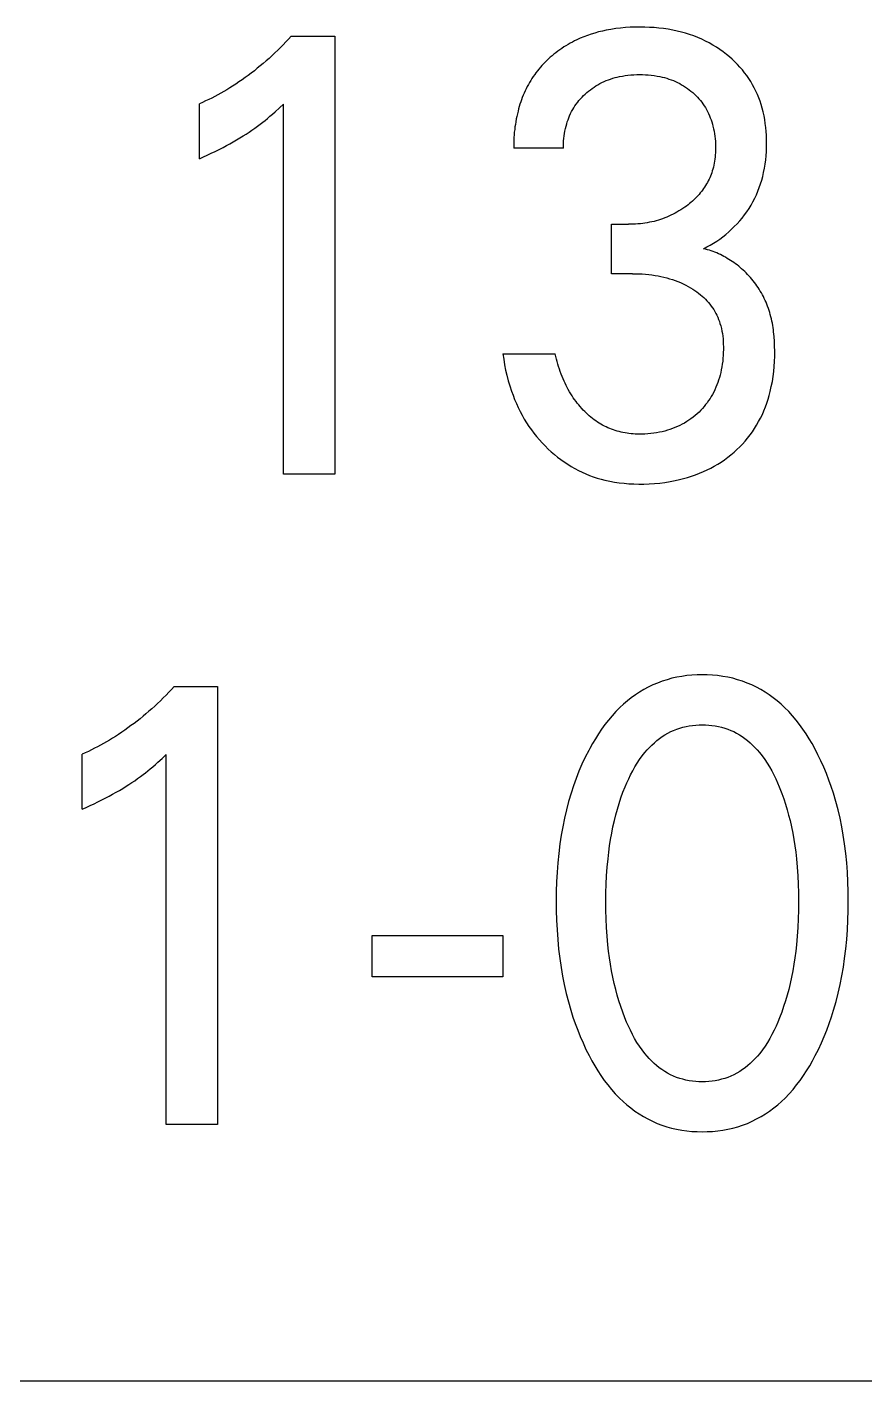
# Model space of a CAD drawing. Extents: x 10 to 622, y -523 to 292.
# Drawn here: x 280.578 to 281.233, y 101.769 to 102.827 of the extents above; entities that cross this region are included whole.
import ezdxf

# ---------------------------------------------------------------- set-up
doc = ezdxf.new("R2010")
doc.units = 0
doc.header["$LTSCALE"] = 5
doc.header["$MEASUREMENT"] = 0
doc.layers.get('0').update_dxf_attribs({"linetype": 'CONTINUOUS'})

msp = doc.modelspace()

# ---------------------------------------------------------------- linework, layer by layer
at = {"color": 7, "linetype": 'Continuous'}
for p, q in [((280.7848, 102.8201), (280.7827, 102.8178)), ((280.7848, 102.8201), (280.8188, 102.8201)), ((280.8188, 102.8201), (280.8188, 102.4778)), ((281.0134, 102.8196), (281.0106, 102.8184)), ((281.0163, 102.8206), (281.0134, 102.8196)), ((281.0191, 102.8216), (281.0163, 102.8206)), ((281.022, 102.8225), (281.0191, 102.8216)), ((281.0249, 102.8233), (281.022, 102.8225)), ((281.0279, 102.824), (281.0249, 102.8233)), ((281.0308, 102.8246), (281.0279, 102.824)), ((281.0346, 102.8253), (281.0308, 102.8246)), ((281.0383, 102.8259), (281.0346, 102.8253)), ((281.0421, 102.8264), (281.0383, 102.8259)), ((281.0459, 102.8267), (281.0421, 102.8264)), ((281.0497, 102.827), (281.0459, 102.8267)), ((281.0535, 102.8271), (281.0497, 102.827)), ((281.0573, 102.8271), (281.0535, 102.8271)), ((281.061, 102.8271), (281.0573, 102.8271)), ((281.0647, 102.8269), (281.061, 102.8271)), ((281.0684, 102.8267), (281.0647, 102.8269)), ((281.072, 102.8264), (281.0684, 102.8267)), ((281.0757, 102.826), (281.072, 102.8264)), ((281.0793, 102.8254), (281.0757, 102.826)), ((281.083, 102.8247), (281.0793, 102.8254)), ((281.0863, 102.824), (281.083, 102.8247)), ((281.0896, 102.8232), (281.0863, 102.824)), ((281.0928, 102.8223), (281.0896, 102.8232)), ((281.0961, 102.8213), (281.0928, 102.8223)), ((281.0993, 102.8202), (281.0961, 102.8213)), ((281.1024, 102.8189), (281.0993, 102.8202)), ((280.7742, 102.809), (280.772, 102.8069)), ((280.7764, 102.8112), (280.7742, 102.809)), ((280.7785, 102.8133), (280.7764, 102.8112)), ((280.7807, 102.8155), (280.7785, 102.8133)), ((280.7827, 102.8178), (280.7807, 102.8155)), ((280.9946, 102.8094), (280.9931, 102.8083)), ((280.9962, 102.8105), (280.9946, 102.8094)), ((280.9978, 102.8116), (280.9962, 102.8105)), ((280.9994, 102.8126), (280.9978, 102.8116)), ((281.0011, 102.8136), (280.9994, 102.8126)), ((281.0028, 102.8145), (281.0011, 102.8136)), ((281.0045, 102.8154), (281.0028, 102.8145)), ((281.0062, 102.8163), (281.0045, 102.8154)), ((281.0079, 102.8172), (281.0062, 102.8163)), ((281.0106, 102.8184), (281.0079, 102.8172)), ((281.1055, 102.8176), (281.1024, 102.8189)), ((281.1085, 102.8162), (281.1055, 102.8176)), ((281.1114, 102.8147), (281.1085, 102.8162)), ((281.1142, 102.8131), (281.1114, 102.8147)), ((281.117, 102.8114), (281.1142, 102.8131)), ((281.1198, 102.8096), (281.117, 102.8114)), ((281.1224, 102.8077), (281.1198, 102.8096)), ((280.7629, 102.7987), (280.7606, 102.7968)), ((280.7652, 102.8007), (280.7629, 102.7987)), ((280.7675, 102.8027), (280.7652, 102.8007)), ((280.7698, 102.8048), (280.7675, 102.8027)), ((280.772, 102.8069), (280.7698, 102.8048)), ((280.9819, 102.7984), (280.9807, 102.7971)), ((280.9832, 102.7997), (280.9819, 102.7984)), ((280.9845, 102.801), (280.9832, 102.7997)), ((280.9858, 102.8023), (280.9845, 102.801)), ((280.9872, 102.8035), (280.9858, 102.8023)), ((280.9886, 102.8047), (280.9872, 102.8035)), ((280.99, 102.8059), (280.9886, 102.8047)), ((280.9915, 102.8071), (280.99, 102.8059)), ((280.9931, 102.8083), (280.9915, 102.8071)), ((281.125, 102.8057), (281.1224, 102.8077)), ((281.1272, 102.8039), (281.125, 102.8057)), ((281.1294, 102.802), (281.1272, 102.8039)), ((281.1314, 102.8), (281.1294, 102.802)), ((281.1335, 102.798), (281.1314, 102.8)), ((281.1354, 102.7959), (281.1335, 102.798)), ((280.7488, 102.7877), (280.7464, 102.786)), ((280.7512, 102.7894), (280.7488, 102.7877)), ((280.7536, 102.7912), (280.7512, 102.7894)), ((280.756, 102.793), (280.7536, 102.7912)), ((280.7583, 102.7949), (280.756, 102.793)), ((280.7606, 102.7968), (280.7583, 102.7949)), ((280.9739, 102.7885), (280.9729, 102.787)), ((280.975, 102.79), (280.9739, 102.7885)), ((280.976, 102.7915), (280.975, 102.79)), ((280.9772, 102.7929), (280.976, 102.7915)), ((280.9783, 102.7943), (280.9772, 102.7929)), ((280.9795, 102.7957), (280.9783, 102.7943)), ((280.9807, 102.7971), (280.9795, 102.7957)), ((281.036, 102.7871), (281.0378, 102.7876)), ((281.0378, 102.7876), (281.0395, 102.7881)), ((281.0395, 102.7881), (281.0413, 102.7885)), ((281.0413, 102.7885), (281.0435, 102.7889)), ((281.0435, 102.7889), (281.0457, 102.7893)), ((281.0457, 102.7893), (281.0479, 102.7896)), ((281.0479, 102.7896), (281.0502, 102.7898)), ((281.0502, 102.7898), (281.0524, 102.7899)), ((281.0524, 102.7899), (281.0547, 102.79)), ((281.0547, 102.79), (281.0569, 102.7901)), ((281.0569, 102.7901), (281.0592, 102.79)), ((281.0592, 102.79), (281.0615, 102.7899)), ((281.0615, 102.7899), (281.0638, 102.7898)), ((281.0638, 102.7898), (281.0661, 102.7896)), ((281.0661, 102.7896), (281.0683, 102.7893)), ((281.0683, 102.7893), (281.0706, 102.7889)), ((281.0706, 102.7889), (281.0728, 102.7885)), ((281.0728, 102.7885), (281.0746, 102.7881)), ((281.0746, 102.7881), (281.0764, 102.7876)), ((281.0764, 102.7876), (281.0782, 102.7871)), ((281.1373, 102.7938), (281.1354, 102.7959)), ((281.139, 102.7915), (281.1373, 102.7938)), ((281.1407, 102.7893), (281.139, 102.7915)), ((281.1424, 102.7869), (281.1407, 102.7893)), ((280.7321, 102.7769), (280.7298, 102.7755)), ((280.7344, 102.7782), (280.7321, 102.7769)), ((280.7367, 102.7796), (280.7344, 102.7782)), ((280.739, 102.781), (280.7367, 102.7796)), ((280.7415, 102.7826), (280.739, 102.781)), ((280.7439, 102.7843), (280.7415, 102.7826)), ((280.7464, 102.786), (280.7439, 102.7843)), ((280.9675, 102.7773), (280.9668, 102.7756)), ((280.9683, 102.779), (280.9675, 102.7773)), ((280.9692, 102.7806), (280.9683, 102.779)), ((280.9701, 102.7823), (280.9692, 102.7806)), ((280.971, 102.7839), (280.9701, 102.7823)), ((280.9719, 102.7855), (280.971, 102.7839)), ((280.9729, 102.787), (280.9719, 102.7855)), ((281.0157, 102.7759), (281.0171, 102.777)), ((281.0171, 102.777), (281.0185, 102.7782)), ((281.0185, 102.7782), (281.0199, 102.7792)), ((281.0199, 102.7792), (281.0214, 102.7802)), ((281.0214, 102.7802), (281.0229, 102.7812)), ((281.0229, 102.7812), (281.0244, 102.7821)), ((281.0244, 102.7821), (281.026, 102.783)), ((281.026, 102.783), (281.0276, 102.7838)), ((281.0276, 102.7838), (281.0292, 102.7845)), ((281.0292, 102.7845), (281.0309, 102.7853)), ((281.0309, 102.7853), (281.0326, 102.7859)), ((281.0326, 102.7859), (281.0343, 102.7865)), ((281.0343, 102.7865), (281.036, 102.7871)), ((281.0782, 102.7871), (281.0799, 102.7865)), ((281.0799, 102.7865), (281.0817, 102.7859)), ((281.0817, 102.7859), (281.0834, 102.7853)), ((281.0834, 102.7853), (281.085, 102.7845)), ((281.085, 102.7845), (281.0867, 102.7838)), ((281.0867, 102.7838), (281.0883, 102.783)), ((281.0883, 102.783), (281.0898, 102.7821)), ((281.0898, 102.7821), (281.0914, 102.7812)), ((281.0914, 102.7812), (281.0929, 102.7802)), ((281.0929, 102.7802), (281.0943, 102.7792)), ((281.0943, 102.7792), (281.0957, 102.7782)), ((281.0957, 102.7782), (281.0971, 102.7771)), ((281.0971, 102.7771), (281.0985, 102.7759)), ((281.1439, 102.7845), (281.1424, 102.7869)), ((281.1453, 102.7821), (281.1439, 102.7845)), ((281.1466, 102.7796), (281.1453, 102.7821)), ((281.1479, 102.7771), (281.1466, 102.7796)), ((281.149, 102.7745), (281.1479, 102.7771)), ((280.7155, 102.7682), (280.7131, 102.7671)), ((280.7131, 102.7242), (280.7131, 102.7671)), ((280.7179, 102.7694), (280.7155, 102.7682)), ((280.7203, 102.7705), (280.7179, 102.7694)), ((280.7227, 102.7717), (280.7203, 102.7705)), ((280.7251, 102.773), (280.7227, 102.7717)), ((280.7275, 102.7742), (280.7251, 102.773)), ((280.7298, 102.7755), (280.7275, 102.7742)), ((280.7755, 102.7639), (280.7787, 102.7669)), ((280.7787, 102.4778), (280.7787, 102.7669)), ((280.9635, 102.7668), (280.9629, 102.765)), ((280.9641, 102.7686), (280.9635, 102.7668)), ((280.9647, 102.7704), (280.9641, 102.7686)), ((280.9653, 102.7721), (280.9647, 102.7704)), ((280.966, 102.7739), (280.9653, 102.7721)), ((280.9668, 102.7756), (280.966, 102.7739)), ((281.0065, 102.7656), (281.0075, 102.767)), ((281.0075, 102.767), (281.0086, 102.7684)), ((281.0086, 102.7684), (281.0096, 102.7697)), ((281.0096, 102.7697), (281.0108, 102.771)), ((281.0108, 102.771), (281.012, 102.7723)), ((281.012, 102.7723), (281.0132, 102.7736)), ((281.0132, 102.7736), (281.0144, 102.7747)), ((281.0144, 102.7747), (281.0157, 102.7759)), ((281.0985, 102.7759), (281.0998, 102.7748)), ((281.0998, 102.7748), (281.101, 102.7736)), ((281.101, 102.7736), (281.1022, 102.7723)), ((281.1022, 102.7723), (281.1033, 102.7711)), ((281.1033, 102.7711), (281.1045, 102.7698)), ((281.1045, 102.7698), (281.1055, 102.7684)), ((281.1055, 102.7684), (281.1065, 102.7671)), ((281.1065, 102.7671), (281.1075, 102.7656)), ((281.1501, 102.7719), (281.149, 102.7745)), ((281.1511, 102.7692), (281.1501, 102.7719)), ((281.152, 102.7665), (281.1511, 102.7692)), ((281.1528, 102.7638), (281.152, 102.7665)), ((280.7644, 102.7542), (280.7662, 102.7557)), ((280.7662, 102.7557), (280.7682, 102.7574)), ((280.7682, 102.7574), (280.7702, 102.7592)), ((280.7702, 102.7592), (280.7722, 102.7609)), ((280.7722, 102.7609), (280.7755, 102.7639)), ((280.961, 102.7573), (280.9606, 102.7553)), ((280.9615, 102.7594), (280.961, 102.7573)), ((280.962, 102.7614), (280.9615, 102.7594)), ((280.9624, 102.7632), (280.962, 102.7614)), ((280.9629, 102.765), (280.9624, 102.7632)), ((281.0011, 102.7547), (281.0017, 102.7563)), ((281.0017, 102.7563), (281.0023, 102.7579)), ((281.0023, 102.7579), (281.0031, 102.7595)), ((281.0031, 102.7595), (281.0039, 102.7611)), ((281.0039, 102.7611), (281.0047, 102.7626)), ((281.0047, 102.7626), (281.0056, 102.7641)), ((281.0056, 102.7641), (281.0065, 102.7656)), ((281.1075, 102.7656), (281.1084, 102.7642)), ((281.1084, 102.7642), (281.1093, 102.7627)), ((281.1093, 102.7627), (281.1101, 102.7611)), ((281.1101, 102.7611), (281.1109, 102.7595)), ((281.1109, 102.7595), (281.1116, 102.7579)), ((281.1116, 102.7579), (281.1122, 102.7563)), ((281.1122, 102.7563), (281.1128, 102.7546)), ((281.1535, 102.7608), (281.1528, 102.7638)), ((281.1542, 102.7578), (281.1535, 102.7608)), ((281.1548, 102.7548), (281.1542, 102.7578)), ((280.7518, 102.745), (280.7541, 102.7465)), ((280.7541, 102.7465), (280.7563, 102.7481)), ((280.7563, 102.7481), (280.7585, 102.7496)), ((280.7585, 102.7496), (280.7606, 102.7513)), ((280.7606, 102.7513), (280.7625, 102.7527)), ((280.7625, 102.7527), (280.7644, 102.7542)), ((280.9594, 102.747), (280.9591, 102.7449)), ((280.9596, 102.7491), (280.9594, 102.747)), ((280.9599, 102.7511), (280.9596, 102.7491)), ((280.9602, 102.7532), (280.9599, 102.7511)), ((280.9606, 102.7553), (280.9602, 102.7532)), ((280.9983, 102.744), (280.9986, 102.7459)), ((280.9986, 102.7459), (280.999, 102.7478)), ((280.999, 102.7478), (280.9995, 102.7497)), ((280.9995, 102.7497), (281, 102.7514)), ((281, 102.7514), (281.0005, 102.753)), ((281.0005, 102.753), (281.0011, 102.7547)), ((281.1128, 102.7546), (281.1134, 102.753)), ((281.1134, 102.753), (281.1139, 102.7513)), ((281.1139, 102.7513), (281.1143, 102.7496)), ((281.1143, 102.7496), (281.1148, 102.7476)), ((281.1148, 102.7476), (281.1152, 102.7457)), ((281.1152, 102.7457), (281.1155, 102.7438)), ((281.1552, 102.7518), (281.1548, 102.7548)), ((281.1556, 102.7487), (281.1552, 102.7518)), ((281.1559, 102.7456), (281.1556, 102.7487)), ((281.1561, 102.7426), (281.1559, 102.7456)), ((280.7342, 102.7345), (280.7368, 102.7359)), ((280.7368, 102.7359), (280.7395, 102.7374)), ((280.7395, 102.7374), (280.7421, 102.7389)), ((280.7421, 102.7389), (280.7447, 102.7405)), ((280.7447, 102.7405), (280.7473, 102.7421)), ((280.7473, 102.7421), (280.7496, 102.7435)), ((280.7496, 102.7435), (280.7518, 102.745)), ((280.9587, 102.7366), (280.9586, 102.7345)), ((280.9586, 102.7345), (280.9586, 102.7325)), ((280.9588, 102.7408), (280.9587, 102.7387)), ((280.9587, 102.7387), (280.9587, 102.7366)), ((280.959, 102.7428), (280.9588, 102.7408)), ((280.9591, 102.7449), (280.959, 102.7428)), ((280.9975, 102.7363), (280.9976, 102.7382)), ((280.9975, 102.7344), (280.9975, 102.7363)), ((280.9976, 102.7382), (280.9978, 102.7401)), ((280.9978, 102.7401), (280.998, 102.7421)), ((280.998, 102.7421), (280.9983, 102.744)), ((281.1155, 102.7438), (281.1158, 102.7418)), ((281.1158, 102.7418), (281.116, 102.7399)), ((281.116, 102.7399), (281.1162, 102.7379)), ((281.1162, 102.7379), (281.1163, 102.7359)), ((281.1163, 102.7359), (281.1163, 102.734)), ((281.1562, 102.7395), (281.1561, 102.7426)), ((281.1562, 102.7364), (281.1562, 102.7395)), ((281.1562, 102.7331), (281.1562, 102.7364)), ((280.7131, 102.7242), (280.7162, 102.7256)), ((280.7162, 102.7256), (280.7192, 102.727)), ((280.7192, 102.727), (280.7223, 102.7285)), ((280.7223, 102.7285), (280.7254, 102.73)), ((280.7254, 102.73), (280.7284, 102.7315)), ((280.7284, 102.7315), (280.7315, 102.733)), ((280.7315, 102.733), (280.7342, 102.7345)), ((280.9975, 102.7325), (280.9586, 102.7325)), ((280.9975, 102.7325), (280.9975, 102.7344)), ((281.1158, 102.724), (281.1156, 102.7224)), ((281.116, 102.7256), (281.1158, 102.724)), ((281.1161, 102.7272), (281.116, 102.7256)), ((281.1162, 102.7288), (281.1161, 102.7272)), ((281.1163, 102.7304), (281.1162, 102.7288)), ((281.1163, 102.734), (281.1163, 102.732)), ((281.1163, 102.732), (281.1163, 102.7304)), ((281.1555, 102.7233), (281.1558, 102.7265)), ((281.1558, 102.7265), (281.1561, 102.7298)), ((281.1561, 102.7298), (281.1562, 102.7331)), ((281.1134, 102.7133), (281.1129, 102.712)), ((281.1138, 102.7147), (281.1134, 102.7133)), ((281.1143, 102.7162), (281.1138, 102.7147)), ((281.1147, 102.7177), (281.1143, 102.7162)), ((281.115, 102.7193), (281.1147, 102.7177)), ((281.1153, 102.7209), (281.115, 102.7193)), ((281.1156, 102.7224), (281.1153, 102.7209)), ((281.1532, 102.7104), (281.1539, 102.7136)), ((281.1539, 102.7136), (281.1546, 102.7168)), ((281.1546, 102.7168), (281.1551, 102.72)), ((281.1551, 102.72), (281.1555, 102.7233)), ((281.1086, 102.7033), (281.1078, 102.7021)), ((281.1093, 102.7045), (281.1086, 102.7033)), ((281.11, 102.7057), (281.1093, 102.7045)), ((281.1106, 102.7069), (281.11, 102.7057)), ((281.1113, 102.7082), (281.1106, 102.7069)), ((281.1118, 102.7094), (281.1113, 102.7082)), ((281.1124, 102.7107), (281.1118, 102.7094)), ((281.1129, 102.712), (281.1124, 102.7107)), ((281.1505, 102.7017), (281.1515, 102.7045)), ((281.1515, 102.7045), (281.1524, 102.7074)), ((281.1524, 102.7074), (281.1532, 102.7104)), ((281.1004, 102.6931), (281.0993, 102.6921)), ((281.1014, 102.6942), (281.1004, 102.6931)), ((281.1025, 102.6952), (281.1014, 102.6942)), ((281.1034, 102.6963), (281.1025, 102.6952)), ((281.1044, 102.6975), (281.1034, 102.6963)), ((281.1053, 102.6986), (281.1044, 102.6975)), ((281.1062, 102.6998), (281.1053, 102.6986)), ((281.107, 102.7009), (281.1062, 102.6998)), ((281.1078, 102.7021), (281.107, 102.7009)), ((281.1455, 102.6906), (281.1469, 102.6933)), ((281.1469, 102.6933), (281.1482, 102.696)), ((281.1482, 102.696), (281.1494, 102.6988)), ((281.1494, 102.6988), (281.1505, 102.7017)), ((281.0847, 102.6817), (281.0831, 102.6809)), ((281.0862, 102.6825), (281.0847, 102.6817)), ((281.0877, 102.6834), (281.0862, 102.6825)), ((281.0892, 102.6843), (281.0877, 102.6834)), ((281.0907, 102.6853), (281.0892, 102.6843)), ((281.0922, 102.6863), (281.0907, 102.6853)), ((281.0936, 102.6873), (281.0922, 102.6863)), ((281.0948, 102.6882), (281.0936, 102.6873)), ((281.096, 102.6892), (281.0948, 102.6882)), ((281.0971, 102.6901), (281.096, 102.6892)), ((281.0982, 102.6911), (281.0971, 102.6901)), ((281.0993, 102.6921), (281.0982, 102.6911)), ((281.139, 102.6803), (281.1408, 102.6828)), ((281.1408, 102.6828), (281.1425, 102.6853)), ((281.1425, 102.6853), (281.1441, 102.6879)), ((281.1441, 102.6879), (281.1455, 102.6906)), ((281.035, 102.6344), (281.035, 102.673)), ((281.035, 102.673), (281.0484, 102.673)), ((281.0502, 102.673), (281.0484, 102.673)), ((281.0521, 102.673), (281.0502, 102.673)), ((281.0539, 102.6731), (281.0521, 102.673)), ((281.0557, 102.6733), (281.0539, 102.6731)), ((281.0576, 102.6734), (281.0557, 102.6733)), ((281.0594, 102.6737), (281.0576, 102.6734)), ((281.0612, 102.6739), (281.0594, 102.6737)), ((281.063, 102.6742), (281.0612, 102.6739)), ((281.0648, 102.6746), (281.063, 102.6742)), ((281.0666, 102.6749), (281.0648, 102.6746)), ((281.0683, 102.6753), (281.0666, 102.6749)), ((281.07, 102.6758), (281.0683, 102.6753)), ((281.0717, 102.6763), (281.07, 102.6758)), ((281.0733, 102.6768), (281.0717, 102.6763)), ((281.075, 102.6774), (281.0733, 102.6768)), ((281.0767, 102.678), (281.075, 102.6774)), ((281.0783, 102.6787), (281.0767, 102.678)), ((281.0799, 102.6794), (281.0783, 102.6787)), ((281.0815, 102.6801), (281.0799, 102.6794)), ((281.0831, 102.6809), (281.0815, 102.6801)), ((281.1288, 102.6691), (281.131, 102.6712)), ((281.131, 102.6712), (281.1331, 102.6733)), ((281.1331, 102.6733), (281.1352, 102.6756)), ((281.1352, 102.6756), (281.1371, 102.6779)), ((281.1371, 102.6779), (281.139, 102.6803)), ((281.1172, 102.6598), (281.1196, 102.6615)), ((281.1196, 102.6615), (281.122, 102.6633)), ((281.122, 102.6633), (281.1243, 102.6651)), ((281.1243, 102.6651), (281.1266, 102.667)), ((281.1266, 102.667), (281.1288, 102.6691)), ((281.107, 102.6539), (281.1096, 102.6553)), ((281.1085, 102.6536), (281.107, 102.6539)), ((281.11, 102.6531), (281.1085, 102.6536)), ((281.1096, 102.6553), (281.1122, 102.6567)), ((281.1115, 102.6527), (281.11, 102.6531)), ((281.1129, 102.6522), (281.1115, 102.6527)), ((281.1122, 102.6567), (281.1147, 102.6582)), ((281.1144, 102.6517), (281.1129, 102.6522)), ((281.1158, 102.6512), (281.1144, 102.6517)), ((281.1147, 102.6582), (281.1172, 102.6598)), ((281.1173, 102.6506), (281.1158, 102.6512)), ((281.1187, 102.65), (281.1173, 102.6506)), ((281.1201, 102.6493), (281.1187, 102.65)), ((281.1215, 102.6486), (281.1201, 102.6493)), ((281.1228, 102.6479), (281.1215, 102.6486)), ((281.1242, 102.6472), (281.1228, 102.6479)), ((281.1255, 102.6464), (281.1242, 102.6472)), ((281.1268, 102.6456), (281.1255, 102.6464)), ((281.1281, 102.6448), (281.1268, 102.6456)), ((281.1294, 102.6439), (281.1281, 102.6448)), ((281.1307, 102.6431), (281.1294, 102.6439)), ((281.1319, 102.6422), (281.1307, 102.6431)), ((281.1332, 102.6412), (281.1319, 102.6422)), ((281.1344, 102.6403), (281.1332, 102.6412)), ((281.1356, 102.6393), (281.1344, 102.6403)), ((281.1367, 102.6383), (281.1356, 102.6393)), ((281.0514, 102.6344), (281.035, 102.6344)), ((281.0514, 102.6344), (281.0539, 102.6344)), ((281.0539, 102.6344), (281.0565, 102.6343)), ((281.0565, 102.6343), (281.059, 102.6342)), ((281.059, 102.6342), (281.0615, 102.634)), ((281.0615, 102.634), (281.0641, 102.6337)), ((281.0641, 102.6337), (281.0666, 102.6334)), ((281.0666, 102.6334), (281.0691, 102.6331)), ((281.0691, 102.6331), (281.0714, 102.6327)), ((281.0714, 102.6327), (281.0737, 102.6322)), ((281.0737, 102.6322), (281.0759, 102.6317)), ((281.0759, 102.6317), (281.0782, 102.6311)), ((281.0782, 102.6311), (281.0804, 102.6305)), ((281.0804, 102.6305), (281.0827, 102.6298)), ((281.0827, 102.6298), (281.0849, 102.629)), ((281.0849, 102.629), (281.0869, 102.6282)), ((281.1379, 102.6372), (281.1367, 102.6383)), ((281.1391, 102.6361), (281.1379, 102.6372)), ((281.1402, 102.635), (281.1391, 102.6361)), ((281.1414, 102.6338), (281.1402, 102.635)), ((281.1425, 102.6326), (281.1414, 102.6338)), ((281.1436, 102.6313), (281.1425, 102.6326)), ((281.1447, 102.6301), (281.1436, 102.6313)), ((281.1457, 102.6288), (281.1447, 102.6301)), ((281.1467, 102.6275), (281.1457, 102.6288)), ((281.0869, 102.6282), (281.089, 102.6274)), ((281.089, 102.6274), (281.091, 102.6265)), ((281.091, 102.6265), (281.093, 102.6255)), ((281.093, 102.6255), (281.0949, 102.6245)), ((281.0949, 102.6245), (281.0968, 102.6234)), ((281.0968, 102.6234), (281.0987, 102.6222)), ((281.0987, 102.6222), (281.1002, 102.6212)), ((281.1002, 102.6212), (281.1016, 102.6202)), ((281.1016, 102.6202), (281.1031, 102.6192)), ((281.1031, 102.6192), (281.1045, 102.618)), ((281.1477, 102.6262), (281.1467, 102.6275)), ((281.1487, 102.6249), (281.1477, 102.6262)), ((281.1496, 102.6235), (281.1487, 102.6249)), ((281.1505, 102.6222), (281.1496, 102.6235)), ((281.1513, 102.6208), (281.1505, 102.6222)), ((281.1521, 102.6194), (281.1513, 102.6208)), ((281.1529, 102.6179), (281.1521, 102.6194)), ((281.1045, 102.618), (281.1058, 102.6169)), ((281.1058, 102.6169), (281.1071, 102.6157)), ((281.1071, 102.6157), (281.1084, 102.6145)), ((281.1084, 102.6145), (281.1096, 102.6132)), ((281.1096, 102.6132), (281.1108, 102.6119)), ((281.1108, 102.6119), (281.1119, 102.6105)), ((281.1119, 102.6105), (281.1129, 102.6091)), ((281.1129, 102.6091), (281.1139, 102.6078)), ((281.1139, 102.6078), (281.1149, 102.6063)), ((281.1537, 102.6165), (281.1529, 102.6179)), ((281.1544, 102.615), (281.1537, 102.6165)), ((281.1551, 102.6135), (281.1544, 102.615)), ((281.1558, 102.6121), (281.1551, 102.6135)), ((281.1564, 102.6106), (281.1558, 102.6121)), ((281.157, 102.609), (281.1564, 102.6106)), ((281.1576, 102.6073), (281.157, 102.609)), ((281.1149, 102.6063), (281.1157, 102.6049)), ((281.1157, 102.6049), (281.1166, 102.6034)), ((281.1166, 102.6034), (281.1173, 102.6019)), ((281.1173, 102.6019), (281.118, 102.6003)), ((281.118, 102.6003), (281.1187, 102.5987)), ((281.1187, 102.5987), (281.1193, 102.5971)), ((281.1193, 102.5971), (281.1198, 102.5955)), ((281.1582, 102.6057), (281.1576, 102.6073)), ((281.1587, 102.6041), (281.1582, 102.6057)), ((281.1591, 102.6024), (281.1587, 102.6041)), ((281.1596, 102.6008), (281.1591, 102.6024)), ((281.16, 102.5991), (281.1596, 102.6008)), ((281.1603, 102.5974), (281.16, 102.5991)), ((281.1607, 102.5957), (281.1603, 102.5974)), ((281.1198, 102.5955), (281.1204, 102.5936)), ((281.1204, 102.5936), (281.1209, 102.5916)), ((281.1209, 102.5916), (281.1213, 102.5896)), ((281.1213, 102.5896), (281.1217, 102.5876)), ((281.1217, 102.5876), (281.122, 102.5855)), ((281.161, 102.594), (281.1607, 102.5957)), ((281.1613, 102.5923), (281.161, 102.594)), ((281.1615, 102.5906), (281.1613, 102.5923)), ((281.1617, 102.5889), (281.1615, 102.5906)), ((281.1621, 102.5852), (281.1617, 102.5889)), ((281.122, 102.5855), (281.1222, 102.5835)), ((281.1222, 102.5835), (281.1223, 102.5814)), ((281.1223, 102.5814), (281.1224, 102.5794)), ((281.1224, 102.5794), (281.1225, 102.5773)), ((281.1225, 102.5773), (281.1225, 102.5751)), ((281.1624, 102.5814), (281.1621, 102.5852)), ((281.1625, 102.5777), (281.1624, 102.5814)), ((281.1626, 102.5739), (281.1625, 102.5777)), ((280.9501, 102.5717), (280.9508, 102.5675)), ((280.9501, 102.5717), (280.9911, 102.5717)), ((280.9508, 102.5675), (280.9515, 102.5633)), ((280.9916, 102.5697), (280.9911, 102.5717)), ((280.9921, 102.5677), (280.9916, 102.5697)), ((280.9926, 102.5657), (280.9921, 102.5677)), ((280.9931, 102.5638), (280.9926, 102.5657)), ((281.1219, 102.566), (281.1216, 102.5638)), ((281.1221, 102.5683), (281.1219, 102.566)), ((281.1223, 102.5705), (281.1221, 102.5683)), ((281.1224, 102.5728), (281.1223, 102.5705)), ((281.1225, 102.5751), (281.1224, 102.5728)), ((281.1622, 102.5619), (281.1624, 102.5659)), ((281.1624, 102.5659), (281.1626, 102.5699)), ((281.1626, 102.5699), (281.1626, 102.5739)), ((280.9515, 102.5633), (280.9523, 102.5591)), ((280.9523, 102.5591), (280.9533, 102.555)), ((280.9533, 102.555), (280.9544, 102.5508)), ((280.9937, 102.5618), (280.9931, 102.5638)), ((280.9944, 102.5598), (280.9937, 102.5618)), ((280.995, 102.5579), (280.9944, 102.5598)), ((280.9958, 102.5559), (280.995, 102.5579)), ((280.9965, 102.554), (280.9958, 102.5559)), ((281.1199, 102.5552), (281.1193, 102.5532)), ((281.1204, 102.5571), (281.1199, 102.5552)), ((281.1208, 102.5593), (281.1204, 102.5571)), ((281.1213, 102.5616), (281.1208, 102.5593)), ((281.1216, 102.5638), (281.1213, 102.5616)), ((281.1613, 102.554), (281.1618, 102.558)), ((281.1618, 102.558), (281.1622, 102.5619)), ((280.9544, 102.5508), (280.9556, 102.5467)), ((280.9556, 102.5467), (280.9569, 102.5426)), ((280.9972, 102.5523), (280.9965, 102.554)), ((280.998, 102.5505), (280.9972, 102.5523)), ((280.9988, 102.5488), (280.998, 102.5505)), ((280.9996, 102.5471), (280.9988, 102.5488)), ((281.0004, 102.5455), (280.9996, 102.5471)), ((281.0013, 102.5438), (281.0004, 102.5455)), ((281.1166, 102.5456), (281.1158, 102.5437)), ((281.1174, 102.5475), (281.1166, 102.5456)), ((281.1181, 102.5494), (281.1174, 102.5475)), ((281.1187, 102.5513), (281.1181, 102.5494)), ((281.1193, 102.5532), (281.1187, 102.5513)), ((281.1591, 102.5424), (281.1599, 102.5462)), ((281.1599, 102.5462), (281.1607, 102.5501)), ((281.1607, 102.5501), (281.1613, 102.554)), ((280.9569, 102.5426), (280.9581, 102.5394)), ((280.9581, 102.5394), (280.9593, 102.5362)), ((280.9593, 102.5362), (280.9607, 102.533)), ((281.0022, 102.5422), (281.0013, 102.5438)), ((281.0032, 102.5406), (281.0022, 102.5422)), ((281.0042, 102.539), (281.0032, 102.5406)), ((281.0052, 102.5375), (281.0042, 102.539)), ((281.0062, 102.536), (281.0052, 102.5375)), ((281.0073, 102.5346), (281.0062, 102.536)), ((281.0083, 102.5332), (281.0073, 102.5346)), ((281.1098, 102.5336), (281.1086, 102.5321)), ((281.1109, 102.5352), (281.1098, 102.5336)), ((281.112, 102.5368), (281.1109, 102.5352)), ((281.113, 102.5385), (281.112, 102.5368)), ((281.114, 102.5401), (281.113, 102.5385)), ((281.1149, 102.5419), (281.114, 102.5401)), ((281.1158, 102.5437), (281.1149, 102.5419)), ((281.1564, 102.5332), (281.1574, 102.5363)), ((281.1574, 102.5363), (281.1583, 102.5393)), ((281.1583, 102.5393), (281.1591, 102.5424)), ((280.9607, 102.533), (280.9621, 102.5299)), ((280.9621, 102.5299), (280.9636, 102.5268)), ((280.9636, 102.5268), (280.9652, 102.5238)), ((280.9652, 102.5238), (280.9669, 102.5208)), ((281.0095, 102.5318), (281.0083, 102.5332)), ((281.0106, 102.5305), (281.0095, 102.5318)), ((281.0118, 102.5291), (281.0106, 102.5305)), ((281.013, 102.5278), (281.0118, 102.5291)), ((281.0142, 102.5266), (281.013, 102.5278)), ((281.0154, 102.5255), (281.0142, 102.5266)), ((281.0165, 102.5244), (281.0154, 102.5255)), ((281.0177, 102.5233), (281.0165, 102.5244)), ((281.019, 102.5223), (281.0177, 102.5233)), ((281.1004, 102.5236), (281.0988, 102.5223)), ((281.1019, 102.5249), (281.1004, 102.5236)), ((281.1034, 102.5263), (281.1019, 102.5249)), ((281.1048, 102.5277), (281.1034, 102.5263)), ((281.1061, 102.5291), (281.1048, 102.5277)), ((281.1074, 102.5306), (281.1061, 102.5291)), ((281.1086, 102.5321), (281.1074, 102.5306)), ((281.1515, 102.5216), (281.1529, 102.5244)), ((281.1529, 102.5244), (281.1541, 102.5273)), ((281.1541, 102.5273), (281.1553, 102.5303)), ((281.1553, 102.5303), (281.1564, 102.5332)), ((280.9669, 102.5208), (280.9687, 102.5179)), ((280.9687, 102.5179), (280.9705, 102.5151)), ((280.9705, 102.5151), (280.9725, 102.5124)), ((280.9725, 102.5124), (280.9744, 102.5097)), ((281.0202, 102.5213), (281.019, 102.5223)), ((281.0215, 102.5203), (281.0202, 102.5213)), ((281.0228, 102.5194), (281.0215, 102.5203)), ((281.0241, 102.5185), (281.0228, 102.5194)), ((281.0254, 102.5176), (281.0241, 102.5185)), ((281.0268, 102.5168), (281.0254, 102.5176)), ((281.0281, 102.5161), (281.0268, 102.5168)), ((281.0295, 102.5153), (281.0281, 102.5161)), ((281.0309, 102.5147), (281.0295, 102.5153)), ((281.0322, 102.514), (281.0309, 102.5147)), ((281.0337, 102.5134), (281.0322, 102.514)), ((281.0351, 102.5128), (281.0337, 102.5134)), ((281.0365, 102.5123), (281.0351, 102.5128)), ((281.038, 102.5118), (281.0365, 102.5123)), ((281.0807, 102.5126), (281.0787, 102.512)), ((281.0827, 102.5133), (281.0807, 102.5126)), ((281.0846, 102.5141), (281.0827, 102.5133)), ((281.0865, 102.5149), (281.0846, 102.5141)), ((281.0884, 102.5158), (281.0865, 102.5149)), ((281.0903, 102.5167), (281.0884, 102.5158)), ((281.092, 102.5177), (281.0903, 102.5167)), ((281.0938, 102.5188), (281.092, 102.5177)), ((281.0955, 102.5199), (281.0938, 102.5188)), ((281.0971, 102.5211), (281.0955, 102.5199)), ((281.0988, 102.5223), (281.0971, 102.5211)), ((281.1451, 102.5108), (281.1468, 102.5134)), ((281.1468, 102.5134), (281.1484, 102.516)), ((281.1484, 102.516), (281.15, 102.5188)), ((281.15, 102.5188), (281.1515, 102.5216)), ((280.9744, 102.5097), (280.9765, 102.5071)), ((280.9765, 102.5071), (280.9787, 102.5046)), ((280.9787, 102.5046), (280.9809, 102.5021)), ((280.9809, 102.5021), (280.9832, 102.4998)), ((281.0395, 102.5114), (281.038, 102.5118)), ((281.0409, 102.511), (281.0395, 102.5114)), ((281.0425, 102.5106), (281.0409, 102.511)), ((281.044, 102.5103), (281.0425, 102.5106)), ((281.0456, 102.51), (281.044, 102.5103)), ((281.0472, 102.5097), (281.0456, 102.51)), ((281.0487, 102.5095), (281.0472, 102.5097)), ((281.0503, 102.5093), (281.0487, 102.5095)), ((281.0519, 102.5092), (281.0503, 102.5093)), ((281.0535, 102.5091), (281.0519, 102.5092)), ((281.0551, 102.509), (281.0535, 102.5091)), ((281.0567, 102.509), (281.0551, 102.509)), ((281.059, 102.509), (281.0567, 102.509)), ((281.0612, 102.5091), (281.059, 102.509)), ((281.0635, 102.5092), (281.0612, 102.5091)), ((281.0658, 102.5094), (281.0635, 102.5092)), ((281.068, 102.5097), (281.0658, 102.5094)), ((281.0703, 102.5101), (281.068, 102.5097)), ((281.0725, 102.5105), (281.0703, 102.5101)), ((281.0747, 102.5109), (281.0725, 102.5105)), ((281.0767, 102.5114), (281.0747, 102.5109)), ((281.0787, 102.512), (281.0767, 102.5114)), ((281.1374, 102.5013), (281.1394, 102.5036)), ((281.1394, 102.5036), (281.1414, 102.5059)), ((281.1414, 102.5059), (281.1433, 102.5084)), ((281.1433, 102.5084), (281.1451, 102.5108)), ((280.9832, 102.4998), (280.9856, 102.4974)), ((280.9856, 102.4974), (280.988, 102.4952)), ((280.988, 102.4952), (280.9904, 102.4931)), ((280.9904, 102.4931), (280.9929, 102.4911)), ((281.1259, 102.4909), (281.1283, 102.4928)), ((281.1283, 102.4928), (281.1308, 102.4949)), ((281.1308, 102.4949), (281.133, 102.4969)), ((281.133, 102.4969), (281.1352, 102.4991)), ((281.1352, 102.4991), (281.1374, 102.5013)), ((280.9929, 102.4911), (280.9955, 102.4891)), ((280.9955, 102.4891), (280.9981, 102.4873)), ((280.9981, 102.4873), (281.0008, 102.4855)), ((281.0008, 102.4855), (281.0036, 102.4838)), ((281.0036, 102.4838), (281.0064, 102.4822)), ((281.0064, 102.4822), (281.0092, 102.4807)), ((281.0092, 102.4807), (281.012, 102.4793)), ((281.1068, 102.4797), (281.1097, 102.481)), ((281.1097, 102.481), (281.1126, 102.4825)), ((281.1126, 102.4825), (281.1153, 102.484)), ((281.1153, 102.484), (281.1181, 102.4856)), ((281.1181, 102.4856), (281.1207, 102.4872)), ((281.1207, 102.4872), (281.1233, 102.489)), ((281.1233, 102.489), (281.1259, 102.4909)), ((280.8188, 102.4778), (280.7787, 102.4778)), ((281.012, 102.4793), (281.0149, 102.478)), ((281.0149, 102.478), (281.0178, 102.4768)), ((281.0178, 102.4768), (281.0208, 102.4757)), ((281.0208, 102.4757), (281.0238, 102.4747)), ((281.0238, 102.4747), (281.0269, 102.4738)), ((281.0269, 102.4738), (281.0299, 102.473)), ((281.0299, 102.473), (281.0336, 102.4722)), ((281.0336, 102.4722), (281.0374, 102.4715)), ((281.0374, 102.4715), (281.0411, 102.471)), ((281.0411, 102.471), (281.0449, 102.4706)), ((281.0449, 102.4706), (281.0487, 102.4703)), ((281.0487, 102.4703), (281.0525, 102.4701)), ((281.0525, 102.4701), (281.0563, 102.47)), ((281.0563, 102.47), (281.0604, 102.47)), ((281.0604, 102.47), (281.0645, 102.4702)), ((281.0645, 102.4702), (281.0686, 102.4704)), ((281.0686, 102.4704), (281.0727, 102.4708)), ((281.0727, 102.4708), (281.0768, 102.4713)), ((281.0768, 102.4713), (281.0809, 102.472)), ((281.0809, 102.472), (281.0849, 102.4727)), ((281.0849, 102.4727), (281.0881, 102.4735)), ((281.0881, 102.4735), (281.0913, 102.4743)), ((281.0913, 102.4743), (281.0945, 102.4752)), ((281.0945, 102.4752), (281.0976, 102.4761)), ((281.0976, 102.4761), (281.1007, 102.4772)), ((281.1007, 102.4772), (281.1037, 102.4784)), ((281.1037, 102.4784), (281.1068, 102.4797)), ((280.6932, 102.3118), (280.6912, 102.3095)), ((280.6932, 102.3118), (280.7272, 102.3118)), ((280.7272, 102.3118), (280.7272, 101.9695)), ((281.0638, 102.3113), (281.0603, 102.3094)), ((281.0673, 102.313), (281.0638, 102.3113)), ((281.0709, 102.3145), (281.0673, 102.313)), ((281.0746, 102.3159), (281.0709, 102.3145)), ((281.0784, 102.3171), (281.0746, 102.3159)), ((281.0822, 102.3182), (281.0784, 102.3171)), ((281.0861, 102.319), (281.0822, 102.3182)), ((281.09, 102.3197), (281.0861, 102.319)), ((281.094, 102.3203), (281.09, 102.3197)), ((281.0979, 102.3206), (281.094, 102.3203)), ((281.1019, 102.3209), (281.0979, 102.3206)), ((281.1059, 102.3209), (281.1019, 102.3209)), ((281.1099, 102.3209), (281.1059, 102.3209)), ((281.1139, 102.3206), (281.1099, 102.3209)), ((281.1179, 102.3203), (281.1139, 102.3206)), ((281.1219, 102.3197), (281.1179, 102.3203)), ((281.1258, 102.319), (281.1219, 102.3197)), ((281.1297, 102.3182), (281.1258, 102.319)), ((281.1335, 102.3171), (281.1297, 102.3182)), ((281.1373, 102.3159), (281.1335, 102.3171)), ((281.141, 102.3145), (281.1373, 102.3159)), ((281.1446, 102.313), (281.141, 102.3145)), ((281.1482, 102.3113), (281.1446, 102.313)), ((281.1516, 102.3094), (281.1482, 102.3113)), ((280.6826, 102.3007), (280.6804, 102.2986)), ((280.6848, 102.3029), (280.6826, 102.3007)), ((280.687, 102.3051), (280.6848, 102.3029)), ((280.6891, 102.3073), (280.687, 102.3051)), ((280.6912, 102.3095), (280.6891, 102.3073)), ((281.0505, 102.303), (281.0474, 102.3005)), ((281.0537, 102.3053), (281.0505, 102.303)), ((281.057, 102.3074), (281.0537, 102.3053)), ((281.0603, 102.3094), (281.057, 102.3074)), ((281.155, 102.3074), (281.1516, 102.3094)), ((281.1582, 102.3053), (281.155, 102.3074)), ((281.1614, 102.303), (281.1582, 102.3053)), ((281.1645, 102.3005), (281.1614, 102.303)), ((280.6713, 102.2904), (280.669, 102.2885)), ((280.6736, 102.2924), (280.6713, 102.2904)), ((280.6759, 102.2944), (280.6736, 102.2924)), ((280.6782, 102.2965), (280.6759, 102.2944)), ((280.6804, 102.2986), (280.6782, 102.2965)), ((281.0384, 102.2922), (281.0355, 102.2889)), ((281.0416, 102.2953), (281.0384, 102.2922)), ((281.0444, 102.298), (281.0416, 102.2953)), ((281.0474, 102.3005), (281.0444, 102.298)), ((281.1675, 102.298), (281.1645, 102.3005)), ((281.1703, 102.2953), (281.1675, 102.298)), ((281.1735, 102.2922), (281.1703, 102.2953)), ((281.1764, 102.2889), (281.1735, 102.2922)), ((280.6596, 102.2812), (280.6572, 102.2794)), ((280.662, 102.2829), (280.6596, 102.2812)), ((280.6644, 102.2848), (280.662, 102.2829)), ((280.6667, 102.2866), (280.6644, 102.2848)), ((280.669, 102.2885), (280.6667, 102.2866)), ((281.0299, 102.2821), (281.0273, 102.2785)), ((281.0326, 102.2855), (281.0299, 102.2821)), ((281.0355, 102.2889), (281.0326, 102.2855)), ((281.0884, 102.2793), (281.0908, 102.28)), ((281.0908, 102.28), (281.0933, 102.2806)), ((281.0933, 102.2806), (281.0958, 102.2811)), ((281.0958, 102.2811), (281.0983, 102.2814)), ((281.0983, 102.2814), (281.1008, 102.2817)), ((281.1008, 102.2817), (281.1034, 102.2818)), ((281.1034, 102.2818), (281.1059, 102.2819)), ((281.1059, 102.2819), (281.1085, 102.2818)), ((281.1085, 102.2818), (281.111, 102.2817)), ((281.111, 102.2817), (281.1135, 102.2814)), ((281.1135, 102.2814), (281.1161, 102.2811)), ((281.1161, 102.2811), (281.1186, 102.2806)), ((281.1186, 102.2806), (281.121, 102.28)), ((281.121, 102.28), (281.1235, 102.2793)), ((281.1793, 102.2855), (281.1764, 102.2889)), ((281.182, 102.2821), (281.1793, 102.2855)), ((281.1846, 102.2785), (281.182, 102.2821)), ((280.6428, 102.2699), (280.6405, 102.2686)), ((280.6451, 102.2713), (280.6428, 102.2699)), ((280.6474, 102.2728), (280.6451, 102.2713)), ((280.6499, 102.2744), (280.6474, 102.2728)), ((280.6524, 102.276), (280.6499, 102.2744)), ((280.6548, 102.2777), (280.6524, 102.276)), ((280.6572, 102.2794), (280.6548, 102.2777)), ((281.0224, 102.271), (281.0202, 102.2672)), ((281.0248, 102.2748), (281.0224, 102.271)), ((281.0273, 102.2785), (281.0248, 102.2748)), ((281.0685, 102.2678), (281.0705, 102.2695)), ((281.0705, 102.2695), (281.0725, 102.2711)), ((281.0725, 102.2711), (281.0746, 102.2726)), ((281.0746, 102.2726), (281.0768, 102.274)), ((281.0768, 102.274), (281.079, 102.2753)), ((281.079, 102.2753), (281.0813, 102.2765)), ((281.0813, 102.2765), (281.0836, 102.2775)), ((281.0836, 102.2775), (281.086, 102.2785)), ((281.086, 102.2785), (281.0884, 102.2793)), ((281.1235, 102.2793), (281.1259, 102.2785)), ((281.1259, 102.2785), (281.1282, 102.2775)), ((281.1282, 102.2775), (281.1305, 102.2765)), ((281.1305, 102.2765), (281.1328, 102.2753)), ((281.1328, 102.2753), (281.135, 102.274)), ((281.135, 102.274), (281.1372, 102.2726)), ((281.1372, 102.2726), (281.1393, 102.2711)), ((281.1393, 102.2711), (281.1414, 102.2695)), ((281.1414, 102.2695), (281.1433, 102.2678)), ((281.1871, 102.2748), (281.1846, 102.2785)), ((281.1894, 102.271), (281.1871, 102.2748)), ((281.1917, 102.2672), (281.1894, 102.271)), ((280.6239, 102.26), (280.6215, 102.2588)), ((280.6215, 102.2159), (280.6215, 102.2588)), ((280.6264, 102.2611), (280.6239, 102.26)), ((280.6288, 102.2623), (280.6264, 102.2611)), ((280.6311, 102.2635), (280.6288, 102.2623)), ((280.6335, 102.2647), (280.6311, 102.2635)), ((280.6359, 102.266), (280.6335, 102.2647)), ((280.6382, 102.2673), (280.6359, 102.266)), ((280.6405, 102.2686), (280.6382, 102.2673)), ((280.6839, 102.2556), (280.6871, 102.2586)), ((280.6871, 101.9695), (280.6871, 102.2586)), ((281.0172, 102.2619), (281.0145, 102.2565)), ((281.018, 102.2634), (281.0172, 102.2619)), ((281.0202, 102.2672), (281.018, 102.2634)), ((281.0591, 102.2576), (281.0612, 102.2603)), ((281.0612, 102.2603), (281.0629, 102.2623)), ((281.0629, 102.2623), (281.0647, 102.2642)), ((281.0647, 102.2642), (281.0666, 102.266)), ((281.0666, 102.266), (281.0685, 102.2678)), ((281.1433, 102.2678), (281.1453, 102.266)), ((281.1453, 102.266), (281.1471, 102.2642)), ((281.1471, 102.2642), (281.1489, 102.2623)), ((281.1489, 102.2623), (281.1506, 102.2603)), ((281.1506, 102.2603), (281.1527, 102.2576)), ((281.1938, 102.2634), (281.1917, 102.2672)), ((281.1963, 102.2585), (281.1938, 102.2634)), ((281.1987, 102.2537), (281.1963, 102.2585)), ((280.6746, 102.2474), (280.6767, 102.2491)), ((280.6767, 102.2491), (280.6787, 102.2509)), ((280.6787, 102.2509), (280.6806, 102.2526)), ((280.6806, 102.2526), (280.6839, 102.2556)), ((281.0119, 102.251), (281.0096, 102.2455)), ((281.0145, 102.2565), (281.0119, 102.251)), ((281.0516, 102.2459), (281.0533, 102.2489)), ((281.0533, 102.2489), (281.0551, 102.2519)), ((281.0551, 102.2519), (281.057, 102.2548)), ((281.057, 102.2548), (281.0591, 102.2576)), ((281.1527, 102.2576), (281.1548, 102.2548)), ((281.1548, 102.2548), (281.1567, 102.2519)), ((281.1567, 102.2519), (281.1585, 102.2489)), ((281.1585, 102.2489), (281.1602, 102.2459)), ((281.2009, 102.2487), (281.1987, 102.2537)), ((281.203, 102.2437), (281.2009, 102.2487)), ((280.6603, 102.2367), (280.6625, 102.2382)), ((280.6625, 102.2382), (280.6647, 102.2398)), ((280.6647, 102.2398), (280.6669, 102.2414)), ((280.6669, 102.2414), (280.669, 102.243)), ((280.669, 102.243), (280.6709, 102.2444)), ((280.6709, 102.2444), (280.6728, 102.2459)), ((280.6728, 102.2459), (280.6746, 102.2474)), ((281.0074, 102.2399), (281.0053, 102.2342)), ((281.0096, 102.2455), (281.0074, 102.2399)), ((281.047, 102.2365), (281.0485, 102.2397)), ((281.0485, 102.2397), (281.05, 102.2428)), ((281.05, 102.2428), (281.0516, 102.2459)), ((281.1602, 102.2459), (281.1618, 102.2428)), ((281.1618, 102.2428), (281.1633, 102.2397)), ((281.1633, 102.2397), (281.1648, 102.2365)), ((281.2049, 102.2387), (281.203, 102.2437)), ((281.2067, 102.2336), (281.2049, 102.2387)), ((280.6426, 102.2262), (280.6452, 102.2276)), ((280.6452, 102.2276), (280.6479, 102.2291)), ((280.6479, 102.2291), (280.6505, 102.2306)), ((280.6505, 102.2306), (280.6531, 102.2322)), ((280.6531, 102.2322), (280.6557, 102.2338)), ((280.6557, 102.2338), (280.658, 102.2352)), ((280.658, 102.2352), (280.6603, 102.2367)), ((281.0034, 102.2284), (281.0015, 102.2219)), ((281.0053, 102.2342), (281.0034, 102.2284)), ((281.0424, 102.2247), (281.044, 102.2291)), ((281.044, 102.2291), (281.0457, 102.2333)), ((281.0457, 102.2333), (281.047, 102.2365)), ((281.1648, 102.2365), (281.1661, 102.2333)), ((281.1661, 102.2333), (281.1666, 102.2322)), ((281.1666, 102.2322), (281.1682, 102.2281)), ((281.1682, 102.2281), (281.1696, 102.2239)), ((281.2084, 102.2284), (281.2067, 102.2336)), ((281.2103, 102.2219), (281.2084, 102.2284)), ((280.6215, 102.2159), (280.6246, 102.2173)), ((280.6246, 102.2173), (280.6277, 102.2188)), ((280.6277, 102.2188), (280.6307, 102.2202)), ((280.6307, 102.2202), (280.6338, 102.2217)), ((280.6338, 102.2217), (280.6369, 102.2232)), ((280.6369, 102.2232), (280.6399, 102.2248)), ((280.6399, 102.2248), (280.6426, 102.2262)), ((281.0015, 102.2219), (280.9998, 102.2154)), ((281.0397, 102.2159), (281.041, 102.2203)), ((281.041, 102.2203), (281.0424, 102.2247)), ((281.1696, 102.2239), (281.171, 102.2198)), ((281.171, 102.2198), (281.1723, 102.2155)), ((281.212, 102.2154), (281.2103, 102.2219)), ((280.9982, 102.2088), (280.9969, 102.2021)), ((280.9998, 102.2154), (280.9982, 102.2088)), ((281.0362, 102.2021), (281.0373, 102.207)), ((281.0373, 102.207), (281.0384, 102.2115)), ((281.0384, 102.2115), (281.0397, 102.2159)), ((281.1723, 102.2155), (281.1734, 102.2113)), ((281.1734, 102.2113), (281.1745, 102.207)), ((281.1745, 102.207), (281.1756, 102.2021)), ((281.2136, 102.2088), (281.212, 102.2154)), ((281.2149, 102.2021), (281.2136, 102.2088)), ((280.9957, 102.1955), (280.9947, 102.1888)), ((280.9969, 102.2021), (280.9957, 102.1955)), ((281.0343, 102.1922), (281.0352, 102.1972)), ((281.0352, 102.1972), (281.0362, 102.2021)), ((281.1756, 102.2021), (281.1766, 102.1972)), ((281.1766, 102.1972), (281.1775, 102.1922)), ((281.2161, 102.1955), (281.2149, 102.2021)), ((281.2171, 102.1888), (281.2161, 102.1955)), ((280.9947, 102.1888), (280.9938, 102.1814)), ((281.0329, 102.1822), (281.0335, 102.1872)), ((281.0335, 102.1872), (281.0343, 102.1922)), ((281.1775, 102.1922), (281.1783, 102.1872)), ((281.1783, 102.1872), (281.179, 102.1822)), ((281.2181, 102.1814), (281.2171, 102.1888)), ((280.993, 102.174), (280.9925, 102.1666)), ((280.9938, 102.1814), (280.993, 102.174)), ((281.0316, 102.1705), (281.0323, 102.1772)), ((281.0323, 102.1772), (281.0329, 102.1822)), ((281.179, 102.1822), (281.1796, 102.1772)), ((281.1796, 102.1772), (281.1802, 102.1705)), ((281.2188, 102.174), (281.2181, 102.1814)), ((281.2193, 102.1666), (281.2188, 102.174)), ((280.9925, 102.1666), (280.9921, 102.1592)), ((281.0308, 102.1572), (281.0312, 102.1639)), ((281.0312, 102.1639), (281.0316, 102.1705)), ((281.1802, 102.1705), (281.1806, 102.1639)), ((281.1806, 102.1639), (281.181, 102.1572)), ((281.2197, 102.1592), (281.2193, 102.1666)), ((280.9921, 102.1592), (280.9919, 102.1517)), ((281.0307, 102.1505), (281.0308, 102.1572)), ((281.181, 102.1572), (281.1812, 102.1505)), ((281.22, 102.1517), (281.2197, 102.1592)), ((280.9919, 102.1517), (280.9918, 102.1443)), ((280.9918, 102.1443), (280.9918, 102.1367)), ((281.0306, 102.1438), (281.0307, 102.1505)), ((281.0307, 102.137), (281.0306, 102.1438)), ((281.1812, 102.1505), (281.1812, 102.1438)), ((281.1812, 102.1438), (281.1812, 102.137)), ((281.22, 102.1443), (281.22, 102.1517)), ((281.22, 102.1368), (281.22, 102.1443)), ((280.9918, 102.1367), (280.9921, 102.1292)), ((281.0308, 102.1303), (281.0307, 102.137)), ((281.1812, 102.137), (281.181, 102.1303)), ((281.2198, 102.1292), (281.22, 102.1368)), ((280.9921, 102.1292), (280.9925, 102.1217)), ((280.9925, 102.1217), (280.993, 102.1141)), ((281.0312, 102.1235), (281.0308, 102.1303)), ((281.0316, 102.1167), (281.0312, 102.1235)), ((281.1807, 102.1235), (281.1802, 102.1167)), ((281.181, 102.1303), (281.1807, 102.1235)), ((281.2188, 102.1142), (281.2194, 102.1217)), ((281.2194, 102.1217), (281.2198, 102.1292)), ((280.8481, 102.0848), (280.8481, 102.1172)), ((280.8481, 102.1172), (280.95, 102.1172)), ((280.95, 102.1172), (280.95, 102.0848)), ((280.993, 102.1141), (280.9937, 102.1066)), ((281.0322, 102.11), (281.0316, 102.1167)), ((281.1802, 102.1167), (281.1796, 102.11)), ((281.2181, 102.1067), (281.2188, 102.1142)), ((280.9937, 102.1066), (280.9946, 102.0991)), ((281.0328, 102.1049), (281.0322, 102.11)), ((281.0335, 102.0998), (281.0328, 102.1049)), ((281.0343, 102.0947), (281.0335, 102.0998)), ((281.1783, 102.0998), (281.1776, 102.0947)), ((281.179, 102.1049), (281.1783, 102.0998)), ((281.1796, 102.11), (281.179, 102.1049)), ((281.2172, 102.0992), (281.2181, 102.1067)), ((280.9946, 102.0991), (280.9956, 102.0923)), ((280.9956, 102.0923), (280.9968, 102.0855)), ((281.0351, 102.0897), (281.0343, 102.0947)), ((281.0361, 102.0846), (281.0351, 102.0897)), ((281.1767, 102.0897), (281.1757, 102.0846)), ((281.1776, 102.0947), (281.1767, 102.0897)), ((281.215, 102.0856), (281.2162, 102.0924)), ((281.2162, 102.0924), (281.2172, 102.0992)), ((280.95, 102.0848), (280.8481, 102.0848)), ((280.9968, 102.0855), (280.9981, 102.0788)), ((280.9981, 102.0788), (280.9997, 102.072)), ((281.0372, 102.0796), (281.0361, 102.0846)), ((281.0383, 102.0751), (281.0372, 102.0796)), ((281.1746, 102.0796), (281.1735, 102.0751)), ((281.1757, 102.0846), (281.1746, 102.0796)), ((281.2122, 102.0721), (281.2137, 102.0789)), ((281.2137, 102.0789), (281.215, 102.0856)), ((280.9997, 102.072), (281.0014, 102.0654)), ((281.0395, 102.0706), (281.0383, 102.0751)), ((281.0408, 102.0661), (281.0395, 102.0706)), ((281.1723, 102.0706), (281.171, 102.0661)), ((281.1735, 102.0751), (281.1723, 102.0706)), ((281.2105, 102.0655), (281.2122, 102.0721)), ((281.0014, 102.0654), (281.0032, 102.0588)), ((281.0032, 102.0588), (281.0049, 102.0535)), ((281.0423, 102.0616), (281.0408, 102.0661)), ((281.0438, 102.0572), (281.0423, 102.0616)), ((281.1695, 102.0616), (281.168, 102.0572)), ((281.171, 102.0661), (281.1695, 102.0616)), ((281.2069, 102.0536), (281.2086, 102.0589)), ((281.2086, 102.0589), (281.2105, 102.0655)), ((281.0049, 102.0535), (281.0067, 102.0484)), ((281.0067, 102.0484), (281.0086, 102.0433)), ((281.0455, 102.0528), (281.0438, 102.0572)), ((281.0468, 102.0495), (281.0455, 102.0528)), ((281.0483, 102.0463), (281.0468, 102.0495)), ((281.165, 102.0495), (281.1636, 102.0463)), ((281.1663, 102.0528), (281.165, 102.0495)), ((281.168, 102.0572), (281.1663, 102.0528)), ((281.2032, 102.0433), (281.2051, 102.0485)), ((281.2051, 102.0485), (281.2069, 102.0536)), ((281.0086, 102.0433), (281.0106, 102.0382)), ((281.0106, 102.0382), (281.0128, 102.0332)), ((281.0498, 102.0431), (281.0483, 102.0463)), ((281.0514, 102.0399), (281.0498, 102.0431)), ((281.0531, 102.0368), (281.0514, 102.0399)), ((281.0549, 102.0337), (281.0531, 102.0368)), ((281.1587, 102.0368), (281.1569, 102.0337)), ((281.1604, 102.0399), (281.1587, 102.0368)), ((281.162, 102.0431), (281.1604, 102.0399)), ((281.1636, 102.0463), (281.162, 102.0431)), ((281.199, 102.0332), (281.2012, 102.0382)), ((281.2012, 102.0382), (281.2032, 102.0433)), ((281.0128, 102.0332), (281.0151, 102.0282)), ((281.0151, 102.0282), (281.0176, 102.0233)), ((281.0568, 102.0308), (281.0549, 102.0337)), ((281.0589, 102.0279), (281.0568, 102.0308)), ((281.0611, 102.025), (281.0589, 102.0279)), ((281.1529, 102.0279), (281.1508, 102.025)), ((281.155, 102.0308), (281.1529, 102.0279)), ((281.1569, 102.0337), (281.155, 102.0308)), ((281.1942, 102.0233), (281.1967, 102.0282)), ((281.1967, 102.0282), (281.199, 102.0332)), ((281.0176, 102.0233), (281.0197, 102.0193)), ((281.0197, 102.0193), (281.022, 102.0154)), ((281.022, 102.0154), (281.0244, 102.0115)), ((281.0628, 102.023), (281.0611, 102.025)), ((281.0645, 102.0211), (281.0628, 102.023)), ((281.0664, 102.0192), (281.0645, 102.0211)), ((281.0683, 102.0173), (281.0664, 102.0192)), ((281.0703, 102.0156), (281.0683, 102.0173)), ((281.0723, 102.0139), (281.0703, 102.0156)), ((281.1415, 102.0156), (281.1395, 102.0139)), ((281.1435, 102.0173), (281.1415, 102.0156)), ((281.1454, 102.0192), (281.1435, 102.0173)), ((281.1473, 102.0211), (281.1454, 102.0192)), ((281.1491, 102.023), (281.1473, 102.0211)), ((281.1508, 102.025), (281.1491, 102.023)), ((281.1875, 102.0115), (281.1899, 102.0154)), ((281.1899, 102.0154), (281.1921, 102.0193)), ((281.1921, 102.0193), (281.1942, 102.0233)), ((281.0244, 102.0115), (281.0268, 102.0077)), ((281.0268, 102.0077), (281.0294, 102.004)), ((281.0744, 102.0124), (281.0723, 102.0139)), ((281.0766, 102.0109), (281.0744, 102.0124)), ((281.0789, 102.0096), (281.0766, 102.0109)), ((281.0812, 102.0084), (281.0789, 102.0096)), ((281.0835, 102.0073), (281.0812, 102.0084)), ((281.0859, 102.0063), (281.0835, 102.0073)), ((281.0883, 102.0055), (281.0859, 102.0063)), ((281.0907, 102.0048), (281.0883, 102.0055)), ((281.0932, 102.0042), (281.0907, 102.0048)), ((281.1211, 102.0048), (281.1186, 102.0042)), ((281.1236, 102.0055), (281.1211, 102.0048)), ((281.126, 102.0063), (281.1236, 102.0055)), ((281.1283, 102.0073), (281.126, 102.0063)), ((281.1306, 102.0084), (281.1283, 102.0073)), ((281.1329, 102.0096), (281.1306, 102.0084)), ((281.1352, 102.0109), (281.1329, 102.0096)), ((281.1374, 102.0124), (281.1352, 102.0109)), ((281.1395, 102.0139), (281.1374, 102.0124)), ((281.1824, 102.004), (281.185, 102.0077)), ((281.185, 102.0077), (281.1875, 102.0115)), ((281.0294, 102.004), (281.0322, 102.0004)), ((281.0322, 102.0004), (281.035, 101.9969)), ((281.035, 101.9969), (281.038, 101.9935)), ((281.0957, 102.0037), (281.0932, 102.0042)), ((281.0982, 102.0033), (281.0957, 102.0037)), ((281.1008, 102.003), (281.0982, 102.0033)), ((281.1033, 102.0029), (281.1008, 102.003)), ((281.1059, 102.0028), (281.1033, 102.0029)), ((281.1085, 102.0029), (281.1059, 102.0028)), ((281.111, 102.003), (281.1085, 102.0029)), ((281.1136, 102.0033), (281.111, 102.003)), ((281.1161, 102.0037), (281.1136, 102.0033)), ((281.1186, 102.0042), (281.1161, 102.0037)), ((281.1739, 101.9935), (281.1769, 101.9969)), ((281.1769, 101.9969), (281.1797, 102.0004)), ((281.1797, 102.0004), (281.1824, 102.004)), ((281.038, 101.9935), (281.0412, 101.9902)), ((281.0412, 101.9902), (281.0441, 101.9875)), ((281.0441, 101.9875), (281.0471, 101.9849)), ((281.0471, 101.9849), (281.0502, 101.9824)), ((281.1618, 101.9824), (281.1649, 101.9849)), ((281.1649, 101.9849), (281.1678, 101.9875)), ((281.1678, 101.9875), (281.1707, 101.9902)), ((281.1707, 101.9902), (281.1739, 101.9935)), ((281.0502, 101.9824), (281.0533, 101.98)), ((281.0533, 101.98), (281.0566, 101.9778)), ((281.0566, 101.9778), (281.06, 101.9757)), ((281.06, 101.9757), (281.0635, 101.9738)), ((281.0635, 101.9738), (281.067, 101.972)), ((281.1449, 101.972), (281.1484, 101.9738)), ((281.1484, 101.9738), (281.1519, 101.9757)), ((281.1519, 101.9757), (281.1553, 101.9778)), ((281.1553, 101.9778), (281.1586, 101.98)), ((281.1586, 101.98), (281.1618, 101.9824)), ((280.7272, 101.9695), (280.6871, 101.9695)), ((281.067, 101.972), (281.0706, 101.9704)), ((281.0706, 101.9704), (281.0744, 101.969)), ((281.0744, 101.969), (281.0782, 101.9677)), ((281.0782, 101.9677), (281.082, 101.9667)), ((281.082, 101.9667), (281.0859, 101.9658)), ((281.0859, 101.9658), (281.0899, 101.965)), ((281.0899, 101.965), (281.0939, 101.9645)), ((281.0939, 101.9645), (281.0979, 101.9641)), ((281.0979, 101.9641), (281.1019, 101.9639)), ((281.1019, 101.9639), (281.1059, 101.9638)), ((281.1059, 101.9638), (281.1099, 101.9639)), ((281.1099, 101.9639), (281.114, 101.9641)), ((281.114, 101.9641), (281.118, 101.9645)), ((281.118, 101.9645), (281.122, 101.965)), ((281.122, 101.965), (281.1259, 101.9658)), ((281.1259, 101.9658), (281.1299, 101.9666)), ((281.1299, 101.9666), (281.1337, 101.9677)), ((281.1337, 101.9677), (281.1375, 101.969)), ((281.1375, 101.969), (281.1413, 101.9704)), ((281.1413, 101.9704), (281.1449, 101.972)), ((279.3809, 101.7691), (282.2157, 101.7691))]:
    msp.add_line(p, q, dxfattribs=at)

doc.saveas('drawing.dxf')
